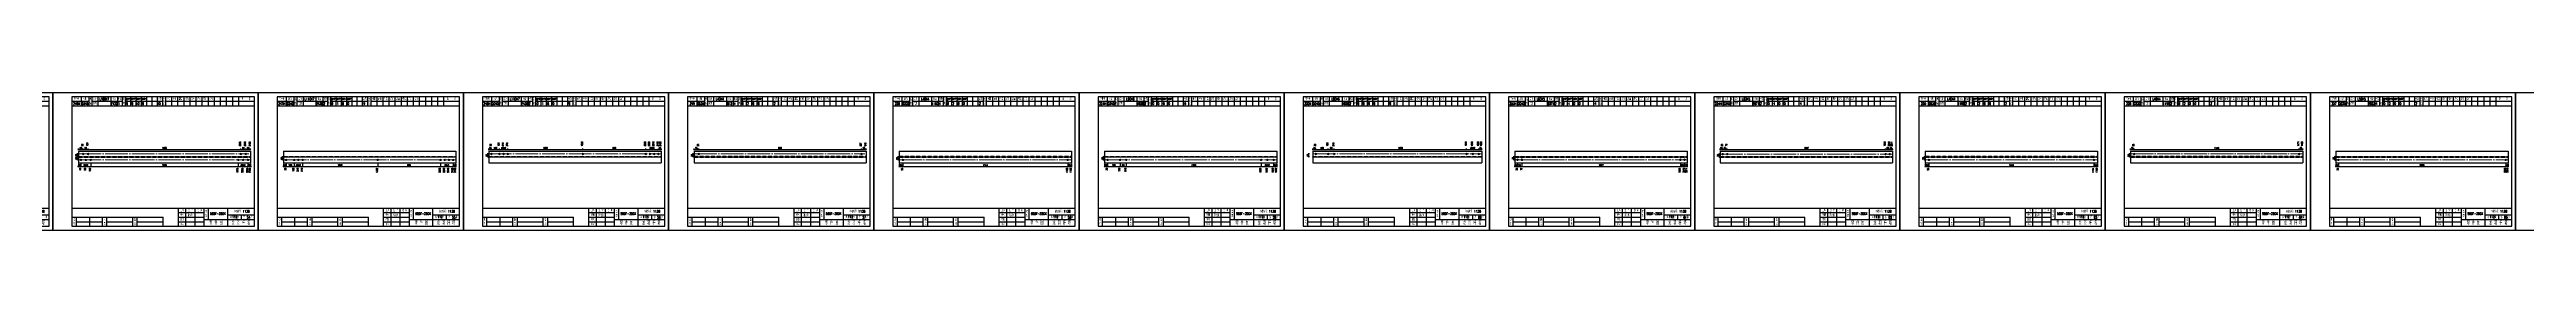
# Model space of a CAD drawing. Header units: millimetres. Extents: x 0 to 30240, y -10896 to -1348.
# Drawn here: x 14306 to 17564, y -2069 to -1889 of the extents above; entities that cross this region are included whole.
import ezdxf
from ezdxf.enums import TextEntityAlignment as Align

# ---------------------------------------------------------------- set-up
doc = ezdxf.new("R2010")
doc.units = ezdxf.units.MM
doc.header["$LTSCALE"] = 20
doc.header["$PDMODE"] = 1
doc.linetypes.add('DASHDOT2X', pattern=[1.75, 1.5, -0.125, 0, -0.125])
doc.linetypes.add('HIDDEN', pattern=[0.375, 0.25, -0.125])
for name, color, linetype, lineweight in [('1', 7, 'Continuous', 25), ('11', 3, 'Continuous', 13), ('2', 1, 'HIDDEN', 13), ('5', 1, 'Continuous', 13), ('7', 2, 'DASHDOT2X', 13)]:
    doc.layers.add(name, color=color, linetype=linetype, lineweight=lineweight)
doc.styles.get("Standard").update_dxf_attribs({"font": 'simplex', "width": 0.7, "bigfont": 'gbhzfs.shx'})
doc.styles.add('SYMBOL_TXT', font='txt.shx', dxfattribs={"width": 0.6})
doc.styles.add('TITLE_TXT', font='simplex.shx', dxfattribs={"width": 0.75, "height": 2.5, "bigfont": 'gbhzfs.shx'})
doc.dimstyles.get("Standard").update_dxf_attribs({"dimtxt": 2.1, "dimasz": 1, "dimexe": 1.05, "dimexo": 0, "dimgap": 0.63, "dimtad": 1, "dimzin": 0, "dimdsep": 46, "dimtxsty": 'standard', "dimblk": 'OBLIQUE', "dimblk1": 'OBLIQUE', "dimblk2": 'OBLIQUE', "dimcen": 0.09, "dimadec": 0, "dimazin": 0, "dimtfac": 1, "dimtdec": 1, "dimtix": 1, "dimtmove": 0, "dimatfit": 3, "dimfxl": 0, "dimtolj": 1, "dimtzin": 0, "dimarcsym": 0})
pattern_1 = [(0, (-3, 0), (0, 0.0125), [])]

# ---------------------------------------------------------------- blocks, each defined once
blk = doc.blocks.new('M12_HOLE')
h = blk.add_hatch()
h.set_pattern_fill('LINE', scale=0.1, style=0)
h.set_pattern_definition(pattern_1)
h.paths.add_polyline_path([(-5, 0, 1), (-1, 0, 1)])
at = {"color": 7}
blk.add_circle((-3, 0), 2, dxfattribs=at)
at = {"color": 7, "attachment_point": 1, "style": 'SYMBOL_TXT'}
for s, insert, char_height, width in [('13\\f??|b0|i0|c0|p54;.', (-0.1, 2.1), 3.5, 5.707), ('5', (3.7, 2.3), 1.8, 2.931)]:
    blk.add_mtext(s, dxfattribs=dict(at, insert=insert, char_height=char_height, width=width))
blk = doc.blocks.new('M16_HOLE')
h = blk.add_hatch()
h.set_pattern_fill('LINE', scale=0.1, style=0)
h.set_pattern_definition(pattern_1)
h.paths.add_polyline_path([(-1.6, 1.4, 0.668179), (-5, 0, 0.198912), (-4.4, -1.4)])
at = {"color": 7}
blk.add_circle((-3, 0), 2, dxfattribs=at)
at = {"color": 7, "attachment_point": 1, "style": 'SYMBOL_TXT'}
for s, insert, char_height, width in [('17.', (-0.4, 2.1), 3.5, 6.316), ('5', (3.6, 2.3), 1.8, 1.822)]:
    blk.add_mtext(s, dxfattribs=dict(at, insert=insert, char_height=char_height, width=width))
blk = doc.blocks.new('M20_HOLE')
at = {"color": 7}
blk.add_circle((-3, 0), 2, dxfattribs=at)
at = {"color": 7, "attachment_point": 1, "style": 'SYMBOL_TXT'}
for s, insert, char_height, width in [('21.', (-0.7, 2), 3.5, 6.074), ('5', (3.3, 2), 1.8, 1.458)]:
    blk.add_mtext(s, dxfattribs=dict(at, insert=insert, char_height=char_height, width=width))
blk = doc.blocks.new('M24_HOLE')
at = {"color": 7}
for radius in [2, 1.5]:
    blk.add_circle((-3, 0), radius, dxfattribs=at)
at = {"color": 7, "attachment_point": 1, "style": 'SYMBOL_TXT'}
for s, insert, char_height, width in [('25.', (-0.7, 2.1), 3.5, 2.429), ('5', (3.9, 2.3), 1.8, 1.944)]:
    blk.add_mtext(s, dxfattribs=dict(at, insert=insert, char_height=char_height, width=width))
blk = doc.blocks.new('JgCard')
for p, q in [((270, 180), (0, 180)), ((0, 180), (0, 0)), ((265, 175), (25, 175)), ((25, 175), (25, 5)), ((25, 169), (47, 169)), ((25, 163), (265, 163)), ((37, 175), (37, 163)), ((47, 175), (47, 163)), ((51, 175), (51, 163)), ((51, 169), (91, 169)), ((59, 175), (59, 163)), ((76, 175), (76, 163)), ((85, 175), (85, 163)), ((91, 175), (91, 163)), ((95, 175), (95, 163)), ((95, 169), (144, 169)), ((102, 175), (102, 163)), ((109, 175), (109, 163)), ((116, 175), (116, 163)), ((123, 175), (123, 163)), ((130, 175), (130, 163)), ((137, 175), (137, 163)), ((144, 175), (144, 163)), ((148, 175), (148, 163)), ((148, 169), (265, 169)), ((156, 175), (156, 163)), ((164, 175), (164, 163)), ((172, 175), (172, 163)), ((180, 175), (180, 163)), ((188, 175), (188, 163)), ((196, 175), (196, 163)), ((204, 175), (204, 163)), ((212, 175), (212, 163)), ((220, 175), (220, 163)), ((228, 175), (228, 163)), ((236, 175), (236, 163)), ((244, 175), (244, 163)), ((265, 5), (265, 175)), ((270, 0), (270, 180)), ((0, 0), (270, 0)), ((25, 29), (265, 29)), ((25, 17), (145, 17)), ((25, 5), (265, 5)), ((31, 5), (31, 17)), ((31, 11), (65, 11)), ((48, 17), (48, 5)), ((65, 5), (65, 17)), ((71, 5), (71, 17)), ((71, 11), (105, 11)), ((105, 5), (105, 17)), ((111, 5), (111, 17)), ((111, 11), (145, 11)), ((145, 5), (145, 17)), ((165, 5), (165, 29)), ((165, 23), (199, 23)), ((165, 17), (199, 17)), ((165, 11), (199, 11)), ((175, 5), (175, 29)), ((187, 5), (187, 29)), ((199, 5), (199, 29)), ((199, 14), (265, 14)), ((204, 29), (204, 14)), ((230, 5), (230, 29)), ((230, 20), (265, 20)), ((247.5, 20), (247.5, 14))]:
    blk.add_line(p, q)
blk.add_lwpolyline([(96, 172, -1), (98, 172, -1)], format="xyb", close=True)
blk.add_point((145, 96))
at = {"xscale": 0.5, "yscale": 0.5, "zscale": 0.5}
for name, p in [('M12_HOLE', (98.5, 172)), ('M16_HOLE', (105.5, 172)), ('M20_HOLE', (112.5, 172)), ('M24_HOLE', (119.5, 172))]:
    blk.add_blockref(name, p, dxfattribs=at)
at = {"style": 'TITLE_TXT', "width": 0.75}
for s, height, p in [('潘义鹏', 3, (177.4, 17.9)), ('龙 羽 杆 塔', 5, (235.2, 7)), ('存档编号：1138', 3.08, (238, 23.1))]:
    blk.add_text(s, height=height, dxfattribs=at).set_placement(p)
at = {"attachment_point": 5, "style": 'TITLE_TXT'}
for s, insert, char_height, width in [('零件号', (31, 172), 3, 15), ('材质', (42, 172), 3, 8), ('规格', (49, 169), 3, 4), ('设计', (55, 172), 3, 8), ('代用', (55, 166), 3, 8), ('长度', (80.5, 172), 3, 8), ('件数', (88, 172), 3, 6), ('孔数', (93, 169), 3, 4), ('总数', (140.5, 172), 3, 7), ('工\\P艺', (146, 169), 3, 4), ('刨根', (152, 172), 3, 8), ('铲背', (160, 172), 3, 8), ('制弯', (168, 172), 3, 8), ('切角', (176, 172), 3, 8), ('压扁', (184, 172), 3, 8), ('焊接', (192, 172), 3, 8), ('开角', (200, 172), 3, 8), ('合角', (208, 172), 3, 8), ('备    注', (254, 172), 3, 22), ('切\\P角', (28, 11), 3, 6), ('制\\P弯', (68, 11), 3, 6), ('备\\P注', (108, 11), 3, 6), ('绘制', (170, 20), 3, 10), ('校核', (170, 14), 3, 10), ('工序', (170, 26), 3, 10), ('审定', (170, 8), 3, 10), ('签 字', (181, 26), 3, 12), ('日 期', (193, 26), 3, 12), ('塔\\P型', (201.5, 21.5), 3, 5), ('零 件 图', (214.5, 9.5), 5, 31), ('共    张', (238.8, 17), 3, 17.5), ('第    张', (256.2, 17), 3, 17.5)]:
    blk.add_mtext(s, dxfattribs=dict(at, insert=insert, char_height=char_height, width=width))
blk = doc.blocks.new('M20')
for p, q in [((-0.5, 0), (0.5, 0)), ((0, -0.5), (0, 0.5))]:
    blk.add_line(p, q)
blk.add_circle((0, 0), 1)
blk = doc.blocks.new('_Oblique')
at = {"color": 0, "linetype": 'ByBlock', "lineweight": -2}
blk.add_line((-0.5, -0.5), (0.5, 0.5), dxfattribs=at)
blk = doc.blocks.new('*D1568')
at = {"layer": '11', "color": 0, "lineweight": -2}
for p, q in [((14343.4, -1985.5), (14342.4, -1985.5)), ((14343.4, -1981.8), (14343.4, -1986.5)), ((14343.4, -1985.5), (14346.8, -1985.5)), ((14346.8, -1981.8), (14346.8, -1986.5)), ((14346.8, -1985.5), (14347.8, -1985.5))]:
    blk.add_line(p, q, dxfattribs=at)
at = {"layer": 'Defpoints', "color": 0}
for p in [(14343.4, -1981.8), (14346.8, -1981.8), (14346.8, -1985.5)]:
    blk.add_point(p, dxfattribs=at)
at = {"layer": '11', "color": 0, "lineweight": -2}
blk.add_blockref('_Oblique', (14343.4, -1985.5), dxfattribs=at)
at = {"layer": '11', "color": 0, "lineweight": -2, "rotation": 180}
blk.add_blockref('_Oblique', (14346.8, -1985.5), dxfattribs=at)
at = {"layer": '11', "color": 0, "insert": (14345.1, -1983.8), "char_height": 2.1, "attachment_point": 5}
blk.add_mtext('\\A1;30', dxfattribs=at)
blk = doc.blocks.new('*D1572')
at = {"layer": '11', "color": 0, "lineweight": -2}
for p, q in [((14566.6, -1985.5), (14565.6, -1985.5)), ((14566.6, -1981.8), (14566.6, -1986.5)), ((14566.6, -1985.5), (14570, -1985.5)), ((14570, -1981.8), (14570, -1986.5)), ((14570, -1985.5), (14571, -1985.5))]:
    blk.add_line(p, q, dxfattribs=at)
at = {"layer": 'Defpoints', "color": 0}
for p in [(14566.6, -1981.8), (14570, -1981.8), (14570, -1985.5)]:
    blk.add_point(p, dxfattribs=at)
at = {"layer": '11', "color": 0, "lineweight": -2}
blk.add_blockref('_Oblique', (14566.6, -1985.5), dxfattribs=at)
at = {"layer": '11', "color": 0, "lineweight": -2, "rotation": 180}
blk.add_blockref('_Oblique', (14570, -1985.5), dxfattribs=at)
at = {"layer": '11', "color": 0, "insert": (14568.3, -1983.8), "char_height": 2.1, "attachment_point": 5}
blk.add_mtext('\\A1;30', dxfattribs=at)
blk = doc.blocks.new('M16')
for p, q in [((-0.7, -0.7), (0.7, 0.7)), ((-0.4, 0), (0.4, 0)), ((0, 0.4), (0, -0.4))]:
    blk.add_line(p, q)
blk.add_circle((0, 0), 1)
for radius in [0.8, 0.6, 0.4, 0.2]:
    blk.add_arc((0, 0), radius, 225, 45)
blk = doc.blocks.new('*D1580')
at = {"layer": '11', "color": 0, "lineweight": -2}
for p, q in [((14613.4, -1985.5), (14612.4, -1985.5)), ((14613.4, -1981.8), (14613.4, -1986.5)), ((14613.4, -1985.5), (14616.8, -1985.5)), ((14616.8, -1981.8), (14616.8, -1986.5)), ((14616.8, -1985.5), (14617.8, -1985.5))]:
    blk.add_line(p, q, dxfattribs=at)
at = {"layer": 'Defpoints', "color": 0}
for p in [(14613.4, -1981.8), (14616.8, -1981.8), (14616.8, -1985.5)]:
    blk.add_point(p, dxfattribs=at)
at = {"layer": '11', "color": 0, "lineweight": -2}
blk.add_blockref('_Oblique', (14613.4, -1985.5), dxfattribs=at)
at = {"layer": '11', "color": 0, "lineweight": -2, "rotation": 180}
blk.add_blockref('_Oblique', (14616.8, -1985.5), dxfattribs=at)
at = {"layer": '11', "color": 0, "insert": (14615.1, -1983.8), "char_height": 2.1, "attachment_point": 5}
blk.add_mtext('\\A1;30', dxfattribs=at)
blk = doc.blocks.new('*D1586')
at = {"layer": '11', "color": 0, "lineweight": -2}
for p, q in [((14836.6, -1985.5), (14835.6, -1985.5)), ((14836.6, -1981.8), (14836.6, -1986.5)), ((14836.6, -1985.5), (14840, -1985.5)), ((14840, -1981.8), (14840, -1986.5)), ((14840, -1985.5), (14841, -1985.5))]:
    blk.add_line(p, q, dxfattribs=at)
at = {"layer": 'Defpoints', "color": 0}
for p in [(14836.6, -1981.8), (14840, -1981.8), (14840, -1985.5)]:
    blk.add_point(p, dxfattribs=at)
at = {"layer": '11', "color": 0, "lineweight": -2}
blk.add_blockref('_Oblique', (14836.6, -1985.5), dxfattribs=at)
at = {"layer": '11', "color": 0, "lineweight": -2, "rotation": 180}
blk.add_blockref('_Oblique', (14840, -1985.5), dxfattribs=at)
at = {"layer": '11', "color": 0, "insert": (14838.3, -1983.8), "char_height": 2.1, "attachment_point": 5}
blk.add_mtext('\\A1;30', dxfattribs=at)
blk = doc.blocks.new('*D1588')
at = {"layer": '11', "color": 0, "lineweight": -2}
for p, q in [((14883.4, -1963.1), (14882.4, -1963.1)), ((14883.4, -1964.1), (14883.4, -1962)), ((14883.4, -1963.1), (14886.8, -1963.1)), ((14886.8, -1964.1), (14886.8, -1962)), ((14886.8, -1963.1), (14887.8, -1963.1))]:
    blk.add_line(p, q, dxfattribs=at)
at = {"layer": 'Defpoints', "color": 0}
for p in [(14883.4, -1964.1), (14886.8, -1963.1), (14886.8, -1964.1)]:
    blk.add_point(p, dxfattribs=at)
at = {"layer": '11', "color": 0, "lineweight": -2}
blk.add_blockref('_Oblique', (14883.4, -1963.1), dxfattribs=at)
at = {"layer": '11', "color": 0, "lineweight": -2, "rotation": 180}
blk.add_blockref('_Oblique', (14886.8, -1963.1), dxfattribs=at)
at = {"layer": '11', "color": 0, "insert": (14885.1, -1961.4), "char_height": 2.1, "attachment_point": 5}
blk.add_mtext('\\A1;30', dxfattribs=at)
blk = doc.blocks.new('*D1594')
at = {"layer": '11', "color": 0, "lineweight": -2}
for p, q in [((15106.6, -1963.1), (15105.6, -1963.1)), ((15106.6, -1964.1), (15106.6, -1962)), ((15106.6, -1963.1), (15110, -1963.1)), ((15110, -1964.1), (15110, -1962)), ((15110, -1963.1), (15111, -1963.1))]:
    blk.add_line(p, q, dxfattribs=at)
at = {"layer": 'Defpoints', "color": 0}
for p in [(15106.6, -1964.1), (15110, -1963.1), (15110, -1964.1)]:
    blk.add_point(p, dxfattribs=at)
at = {"layer": '11', "color": 0, "lineweight": -2}
blk.add_blockref('_Oblique', (15106.6, -1963.1), dxfattribs=at)
at = {"layer": '11', "color": 0, "lineweight": -2, "rotation": 180}
blk.add_blockref('_Oblique', (15110, -1963.1), dxfattribs=at)
at = {"layer": '11', "color": 0, "insert": (15108.3, -1961.4), "char_height": 2.1, "attachment_point": 5}
blk.add_mtext('\\A1;30', dxfattribs=at)
blk = doc.blocks.new('*D1618')
at = {"layer": '11', "color": 0, "lineweight": -2}
for p, q in [((16233.4, -1985.5), (16232.4, -1985.5)), ((16233.4, -1981.8), (16233.4, -1986.5)), ((16233.4, -1985.5), (16236.8, -1985.5)), ((16236.8, -1981.8), (16236.8, -1986.5)), ((16236.8, -1985.5), (16237.8, -1985.5))]:
    blk.add_line(p, q, dxfattribs=at)
at = {"layer": 'Defpoints', "color": 0}
for p in [(16233.4, -1981.8), (16236.8, -1981.8), (16236.8, -1985.5)]:
    blk.add_point(p, dxfattribs=at)
at = {"layer": '11', "color": 0, "lineweight": -2}
blk.add_blockref('_Oblique', (16233.4, -1985.5), dxfattribs=at)
at = {"layer": '11', "color": 0, "lineweight": -2, "rotation": 180}
blk.add_blockref('_Oblique', (16236.8, -1985.5), dxfattribs=at)
at = {"layer": '11', "color": 0, "insert": (16235.1, -1983.8), "char_height": 2.1, "attachment_point": 5}
blk.add_mtext('\\A1;25', dxfattribs=at)
blk = doc.blocks.new('*D1622')
at = {"layer": '11', "color": 0, "lineweight": -2}
for p, q in [((16456.6, -1985.5), (16455.6, -1985.5)), ((16456.6, -1981.8), (16456.6, -1986.5)), ((16456.6, -1985.5), (16460, -1985.5)), ((16460, -1981.8), (16460, -1986.5)), ((16460, -1985.5), (16461, -1985.5))]:
    blk.add_line(p, q, dxfattribs=at)
at = {"layer": 'Defpoints', "color": 0}
for p in [(16456.6, -1981.8), (16460, -1981.8), (16460, -1985.5)]:
    blk.add_point(p, dxfattribs=at)
at = {"layer": '11', "color": 0, "lineweight": -2}
blk.add_blockref('_Oblique', (16456.6, -1985.5), dxfattribs=at)
at = {"layer": '11', "color": 0, "lineweight": -2, "rotation": 180}
blk.add_blockref('_Oblique', (16460, -1985.5), dxfattribs=at)
at = {"layer": '11', "color": 0, "insert": (16458.3, -1983.8), "char_height": 2.1, "attachment_point": 5}
blk.add_mtext('\\A1;25', dxfattribs=at)
blk = doc.blocks.new('*D1624')
at = {"layer": '11', "color": 0, "lineweight": -2}
for p, q in [((16503.4, -1963.1), (16502.4, -1963.1)), ((16503.4, -1964.1), (16503.4, -1962)), ((16503.4, -1963.1), (16506.8, -1963.1)), ((16506.8, -1964.1), (16506.8, -1962)), ((16506.8, -1963.1), (16507.8, -1963.1))]:
    blk.add_line(p, q, dxfattribs=at)
at = {"layer": 'Defpoints', "color": 0}
for p in [(16503.4, -1964.1), (16506.8, -1963.1), (16506.8, -1964.1)]:
    blk.add_point(p, dxfattribs=at)
at = {"layer": '11', "color": 0, "lineweight": -2}
blk.add_blockref('_Oblique', (16503.4, -1963.1), dxfattribs=at)
at = {"layer": '11', "color": 0, "lineweight": -2, "rotation": 180}
blk.add_blockref('_Oblique', (16506.8, -1963.1), dxfattribs=at)
at = {"layer": '11', "color": 0, "insert": (16505.1, -1961.4), "char_height": 2.1, "attachment_point": 5}
blk.add_mtext('\\A1;25', dxfattribs=at)
blk = doc.blocks.new('*D1628')
at = {"layer": '11', "color": 0, "lineweight": -2}
for p, q in [((16726.6, -1963.1), (16725.6, -1963.1)), ((16726.6, -1964.1), (16726.6, -1962)), ((16726.6, -1963.1), (16730, -1963.1)), ((16730, -1964.1), (16730, -1962)), ((16730, -1963.1), (16731, -1963.1))]:
    blk.add_line(p, q, dxfattribs=at)
at = {"layer": 'Defpoints', "color": 0}
for p in [(16726.6, -1964.1), (16730, -1963.1), (16730, -1964.1)]:
    blk.add_point(p, dxfattribs=at)
at = {"layer": '11', "color": 0, "lineweight": -2}
blk.add_blockref('_Oblique', (16726.6, -1963.1), dxfattribs=at)
at = {"layer": '11', "color": 0, "lineweight": -2, "rotation": 180}
blk.add_blockref('_Oblique', (16730, -1963.1), dxfattribs=at)
at = {"layer": '11', "color": 0, "insert": (16728.3, -1961.4), "char_height": 2.1, "attachment_point": 5}
blk.add_mtext('\\A1;25', dxfattribs=at)
blk = doc.blocks.new('*D1638')
at = {"layer": '11', "color": 0, "lineweight": -2}
for p, q in [((17313.4, -1985.5), (17312.4, -1985.5)), ((17313.4, -1981.8), (17313.4, -1986.5)), ((17313.4, -1985.5), (17316.8, -1985.5)), ((17316.8, -1981.8), (17316.8, -1986.5)), ((17316.8, -1985.5), (17317.8, -1985.5))]:
    blk.add_line(p, q, dxfattribs=at)
at = {"layer": 'Defpoints', "color": 0}
for p in [(17313.4, -1981.8), (17316.8, -1981.8), (17316.8, -1985.5)]:
    blk.add_point(p, dxfattribs=at)
at = {"layer": '11', "color": 0, "lineweight": -2}
blk.add_blockref('_Oblique', (17313.4, -1985.5), dxfattribs=at)
at = {"layer": '11', "color": 0, "lineweight": -2, "rotation": 180}
blk.add_blockref('_Oblique', (17316.8, -1985.5), dxfattribs=at)
at = {"layer": '11', "color": 0, "insert": (17315.1, -1983.8), "char_height": 2.1, "attachment_point": 5}
blk.add_mtext('\\A1;25', dxfattribs=at)
blk = doc.blocks.new('*D1640')
at = {"layer": '11', "color": 0, "lineweight": -2}
for p, q in [((17537.1, -1985.5), (17536.1, -1985.5)), ((17537.1, -1981.8), (17537.1, -1986.5)), ((17537.1, -1985.5), (17540, -1985.5)), ((17540, -1981.8), (17540, -1986.5)), ((17540, -1985.5), (17541, -1985.5))]:
    blk.add_line(p, q, dxfattribs=at)
at = {"layer": 'Defpoints', "color": 0}
for p in [(17537.1, -1981.8), (17540, -1981.8), (17540, -1985.5)]:
    blk.add_point(p, dxfattribs=at)
at = {"layer": '11', "color": 0, "lineweight": -2}
blk.add_blockref('_Oblique', (17537.1, -1985.5), dxfattribs=at)
at = {"layer": '11', "color": 0, "lineweight": -2, "rotation": 180}
blk.add_blockref('_Oblique', (17540, -1985.5), dxfattribs=at)
at = {"layer": '11', "color": 0, "insert": (17538.5, -1983.8), "char_height": 2.1, "attachment_point": 5}
blk.add_mtext('\\A1;25', dxfattribs=at)

msp = doc.modelspace()

# ---------------------------------------------------------------- linework, layer by layer
at = {"layer": '1'}
for p, q in [((14343.4, -1965.196), (14343.4, -1980.736)), ((14343.4, -1965.196), (14570, -1965.196)), ((14343.4, -1972.966), (14570, -1972.966)), ((14343.4, -1980.736), (14570, -1980.736)), ((14570, -1965.196), (14570, -1980.736)), ((14613.4, -1965.196), (14613.4, -1980.736)), ((14613.4, -1965.196), (14840, -1965.196)), ((14613.4, -1972.966), (14840, -1972.966)), ((14613.4, -1980.736), (14840, -1980.736)), ((14840, -1965.196), (14840, -1980.736)), ((14883.4, -1965.196), (14883.4, -1980.736)), ((14883.4, -1965.196), (15110, -1965.196)), ((14883.4, -1972.966), (15110, -1972.966)), ((14883.4, -1980.736), (15110, -1980.736)), ((15110, -1965.196), (15110, -1980.736)), ((15153.4, -1965.196), (15153.4, -1980.736)), ((15153.4, -1965.196), (15380, -1965.196)), ((15153.4, -1972.966), (15380, -1972.966)), ((15153.4, -1980.736), (15380, -1980.736)), ((15380, -1965.196), (15380, -1980.736)), ((15423.4, -1965.196), (15423.4, -1980.736)), ((15423.4, -1965.196), (15650, -1965.196)), ((15423.4, -1972.966), (15650, -1972.966)), ((15423.4, -1980.736), (15650, -1980.736)), ((15650, -1965.196), (15650, -1980.736)), ((15693.4, -1965.196), (15693.4, -1980.736)), ((15693.4, -1965.196), (15920, -1965.196)), ((15693.4, -1972.966), (15920, -1972.966)), ((15693.4, -1980.736), (15920, -1980.736)), ((15920, -1965.196), (15920, -1980.736)), ((15967.6, -1965.196), (15967.6, -1980.736)), ((15967.6, -1965.196), (16190, -1965.196)), ((15967.6, -1973.484), (15967.6, -1972.966)), ((15967.6, -1972.966), (16190, -1972.966)), ((15967.6, -1980.736), (16190, -1980.736)), ((16190, -1965.196), (16190, -1980.736)), ((16233.4, -1965.196), (16233.4, -1980.736)), ((16233.4, -1965.196), (16460, -1965.196)), ((16233.4, -1972.966), (16460, -1972.966)), ((16233.4, -1980.736), (16460, -1980.736)), ((16460, -1965.196), (16460, -1980.736)), ((16503.4, -1965.196), (16503.4, -1980.736)), ((16503.4, -1965.196), (16730, -1965.196)), ((16503.4, -1972.966), (16730, -1972.966)), ((16503.4, -1980.736), (16730, -1980.736)), ((16730, -1965.196), (16730, -1980.736)), ((16773.4, -1965.196), (16773.4, -1980.736)), ((16773.4, -1965.196), (17000, -1965.196)), ((16773.4, -1972.966), (17000, -1972.966)), ((16773.4, -1980.736), (17000, -1980.736)), ((17000, -1965.196), (17000, -1980.736)), ((17043.4, -1965.196), (17043.4, -1980.736)), ((17043.4, -1965.196), (17270, -1965.196)), ((17043.4, -1972.966), (17270, -1972.966)), ((17043.4, -1980.736), (17270, -1980.736)), ((17270, -1965.196), (17270, -1980.736)), ((17313.4, -1965.196), (17313.4, -1980.736)), ((17313.4, -1965.196), (17540, -1965.196)), ((17313.4, -1972.966), (17540, -1972.966)), ((17313.4, -1980.736), (17540, -1980.736)), ((17540, -1965.196), (17540, -1980.736))]:
    msp.add_line(p, q, dxfattribs=at)
at = {"layer": '2'}
for p, q in [((14343.4, -1972.422), (14570, -1972.422)), ((14343.4, -1973.51), (14570, -1973.51)), ((14613.4, -1972.471), (14840, -1972.471)), ((14613.4, -1973.46), (14840, -1973.46)), ((14883.4, -1972.471), (15110, -1972.471)), ((14883.4, -1973.46), (15110, -1973.46)), ((15153.4, -1972.189), (15380, -1972.189)), ((15153.4, -1973.743), (15380, -1973.743)), ((15423.4, -1972.189), (15650, -1972.189)), ((15423.4, -1973.743), (15650, -1973.743)), ((15693.4, -1972.448), (15920, -1972.448)), ((15693.4, -1973.484), (15920, -1973.484)), ((15967.6, -1972.448), (16190, -1972.448)), ((15967.6, -1973.484), (16190, -1973.484)), ((16233.4, -1972.349), (16460, -1972.349)), ((16233.4, -1973.583), (16460, -1973.583)), ((16503.4, -1972.349), (16730, -1972.349)), ((16503.4, -1973.583), (16730, -1973.583)), ((16773.4, -1972.189), (17000, -1972.189)), ((16773.4, -1973.743), (17000, -1973.743)), ((17043.4, -1972.189), (17270, -1972.189)), ((17043.4, -1973.743), (17270, -1973.743)), ((17313.4, -1972.272), (17540, -1972.272)), ((17313.4, -1973.66), (17540, -1973.66))]:
    msp.add_line(p, q, dxfattribs=at)
at = {"layer": '7'}
for p, q in [((14343.4, -1969.081), (14567.802, -1969.081)), ((14343.4, -1976.851), (14570.76, -1976.851)), ((14613.4, -1976.851), (14840.76, -1976.851)), ((14883.4, -1969.081), (15110.76, -1969.081)), ((15153.4, -1969.081), (15377.935, -1969.081)), ((15423.4, -1976.851), (15649.24, -1976.851)), ((15693.4, -1976.851), (15920.112, -1976.851)), ((15967.6, -1969.081), (16190.188, -1969.081)), ((16233.4, -1976.666), (16460.76, -1976.666)), ((16503.4, -1969.266), (16730.76, -1969.266)), ((16773.4, -1976.851), (16999.421, -1976.851)), ((17043.4, -1969.081), (17269.421, -1969.081)), ((17313.4, -1976.851), (17541.26, -1976.851))]:
    msp.add_line(p, q, dxfattribs=at)

# ---------------------------------------------------------------- block references
at = {"layer": '1'}
for p in [(14040, -2068.966), (14310, -2068.966), (14580, -2068.966), (14850, -2068.966), (15120, -2068.966), (15390, -2068.966), (15660, -2068.966), (15930, -2068.966), (16200, -2068.966), (16470, -2068.966), (16740, -2068.966), (17010, -2068.966), (17280, -2068.966), (17550, -2068.966)]:
    msp.add_blockref('JgCard', p, dxfattribs=at)
at = {"layer": '5'}
for name, p in [('M20', (14346.84, -1976.851)), ('M20', (14349.798, -1969.081)), ('M20', (14353.238, -1976.851)), ('M20', (14356.196, -1969.081)), ('M20', (14359.636, -1976.851)), ('M20', (14553.764, -1976.851)), ('M20', (14557.204, -1969.081)), ('M20', (14560.162, -1976.851)), ('M20', (14563.602, -1969.081)), ('M20', (14566.56, -1976.851)), ('M20', (14616.84, -1976.851)), ('M20', (14627.343, -1976.851)), ('M20', (14632.92, -1976.851)), ('M20', (14638.497, -1976.851)), ('M16', (14737.212, -1976.851)), ('M20', (14819.829, -1976.851)), ('M20', (14825.406, -1976.851)), ('M20', (14830.983, -1976.851)), ('M20', (14836.56, -1976.851)), ('M20', (14886.84, -1969.081)), ('M20', (14897.343, -1969.081)), ('M20', (14902.92, -1969.081)), ('M20', (14908.497, -1969.081)), ('M16', (15007.212, -1969.081)), ('M20', (15089.829, -1969.081)), ('M20', (15095.406, -1969.081)), ('M20', (15100.983, -1969.081)), ('M20', (15106.56, -1969.081)), ('M16', (15159.61, -1969.081)), ('M16', (15373.735, -1969.081)), ('M16', (15428.269, -1976.851)), ('M16', (15645.04, -1976.851)), ('M20', (15697.498, -1976.851)), ('M20', (15713.889, -1976.851)), ('M20', (15722.085, -1976.851)), ('M20', (15899.521, -1976.851)), ('M20', (15907.716, -1976.851)), ('M20', (15915.912, -1976.851)), ('M20', (15971.622, -1969.081)), ('M20', (15987.709, -1969.081)), ('M20', (15995.753, -1969.081)), ('M20', (16169.9, -1969.081)), ('M20', (16177.944, -1969.081)), ('M20', (16185.988, -1969.081)), ('M16', (16236.84, -1976.666)), ('M16', (16242.748, -1976.666)), ('M16', (16451.09, -1976.666)), ('M16', (16456.56, -1976.666)), ('M16', (16506.84, -1969.266)), ('M16', (16512.748, -1969.266)), ('M16', (16721.09, -1969.266)), ('M16', (16726.56, -1969.266)), ('M16', (16778.124, -1976.851)), ('M16', (16995.221, -1976.851)), ('M16', (17048.124, -1969.081)), ('M16', (17265.221, -1969.081)), ('M16', (17316.84, -1976.851)), ('M16', (17537.06, -1976.851))]:
    msp.add_blockref(name, p, dxfattribs=at)

# ---------------------------------------------------------------- texts
at = {"style": 'TITLE_TXT', "width": 0.75}
for s, p in [('112', (14545.855, -2053.439)), ('54', (14565.003, -2053.654)), ('112', (14815.855, -2053.439)), ('55', (14835.003, -2053.654)), ('112', (15085.855, -2053.439)), ('56', (15105.003, -2053.654)), ('112', (15355.855, -2053.439)), ('57', (15375.003, -2053.654)), ('112', (15625.855, -2053.439)), ('58', (15645.003, -2053.654)), ('112', (15895.855, -2053.439)), ('59', (15915.003, -2053.654)), ('112', (16165.855, -2053.439)), ('60', (16185.003, -2053.654)), ('112', (16435.855, -2053.439)), ('61', (16455.003, -2053.654)), ('112', (16705.855, -2053.439)), ('62', (16725.003, -2053.654)), ('112', (16975.855, -2053.439)), ('63', (16995.003, -2053.654)), ('112', (17245.855, -2053.439)), ('64', (17265.003, -2053.654)), ('112', (17515.855, -2053.439)), ('65', (17535.003, -2053.654))]:
    msp.add_text(s, height=3, dxfattribs=at).set_placement(p)
at = {"layer": '1', "width": 0.7}
for s, p in [('246H', (14341, -1902.966)), ('Q345', (14352, -1902.966)), ('L100X7', (14377.5, -1896.966)), ('2125', (14390.5, -1902.966)), ('1', (14397, -1902.966)), ('0', (14407.5, -1902.966)), ('0', (14414.5, -1902.966)), ('10', (14421.5, -1902.966)), ('0', (14428.5, -1902.966)), ('10', (14449.5, -1902.966)), ('247H', (14611, -1902.966)), ('Q345', (14622, -1902.966)), ('L110X7', (14647.5, -1896.966)), ('2438', (14660.5, -1902.966)), ('2', (14667, -1902.966)), ('0', (14677.5, -1902.966)), ('1', (14684.5, -1902.966)), ('8', (14691.5, -1902.966)), ('0', (14698.5, -1902.966)), ('9', (14719.5, -1902.966)), ('248H', (14881, -1902.966)), ('Q345', (14892, -1902.966)), ('L110X7', (14917.5, -1896.966)), ('2438', (14930.5, -1902.966)), ('2', (14937, -1902.966)), ('0', (14947.5, -1902.966)), ('1', (14954.5, -1902.966)), ('8', (14961.5, -1902.966)), ('0', (14968.5, -1902.966)), ('9', (14989.5, -1902.966)), ('249', (15151, -1902.966)), ('Q235', (15162, -1902.966)), ('L40X4', (15187.5, -1896.966)), ('912', (15200.5, -1902.966)), ('4', (15207, -1902.966)), ('0', (15217.5, -1902.966)), ('2', (15224.5, -1902.966)), ('0', (15231.5, -1902.966)), ('0', (15238.5, -1902.966)), ('2', (15259.5, -1902.966)), ('250', (15421, -1902.966)), ('Q235', (15432, -1902.966)), ('L40X4', (15457.5, -1896.966)), ('1163', (15470.5, -1902.966)), ('4', (15477, -1902.966)), ('0', (15487.5, -1902.966)), ('2', (15494.5, -1902.966)), ('0', (15501.5, -1902.966)), ('0', (15508.5, -1902.966)), ('2', (15529.5, -1902.966)), ('251H', (15691, -1902.966)), ('Q345', (15702, -1902.966)), ('L90X6', (15727.5, -1896.966)), ('1659', (15740.5, -1902.966)), ('2', (15747, -1902.966)), ('0', (15757.5, -1902.966)), ('0', (15764.5, -1902.966)), ('6', (15771.5, -1902.966)), ('0', (15778.5, -1902.966)), ('6', (15799.5, -1902.966)), ('252H', (15961, -1902.966)), ('Q345', (15972, -1902.966)), ('L90X6', (15997.5, -1896.966)), ('1659', (16010.5, -1902.966)), ('2', (16017, -1902.966)), ('0', (16027.5, -1902.966)), ('0', (16034.5, -1902.966)), ('6', (16041.5, -1902.966)), ('0', (16048.5, -1902.966)), ('6', (16069.5, -1902.966)), ('253H', (16231, -1902.966)), ('Q345', (16242, -1902.966)), ('L63X5', (16267.5, -1896.966)), ('2071', (16280.5, -1902.966)), ('2', (16287, -1902.966)), ('0', (16297.5, -1902.966)), ('4', (16304.5, -1902.966)), ('0', (16311.5, -1902.966)), ('0', (16318.5, -1902.966)), ('4', (16339.5, -1902.966)), ('254H', (16501, -1902.966)), ('Q345', (16512, -1902.966)), ('L63X5', (16537.5, -1896.966)), ('2071', (16550.5, -1902.966)), ('2', (16557, -1902.966)), ('0', (16567.5, -1902.966)), ('4', (16574.5, -1902.966)), ('0', (16581.5, -1902.966)), ('0', (16588.5, -1902.966)), ('4', (16609.5, -1902.966)), ('255', (16771, -1902.966)), ('Q235', (16782, -1902.966)), ('L40X4', (16807.5, -1896.966)), ('1199', (16820.5, -1902.966)), ('2', (16827, -1902.966)), ('0', (16837.5, -1902.966)), ('2', (16844.5, -1902.966)), ('0', (16851.5, -1902.966)), ('0', (16858.5, -1902.966)), ('2', (16879.5, -1902.966)), ('256', (17041, -1902.966)), ('Q235', (17052, -1902.966)), ('L40X4', (17077.5, -1896.966)), ('1199', (17090.5, -1902.966)), ('2', (17097, -1902.966)), ('0', (17107.5, -1902.966)), ('2', (17114.5, -1902.966)), ('0', (17121.5, -1902.966)), ('0', (17128.5, -1902.966)), ('2', (17149.5, -1902.966)), ('257', (17311, -1902.966)), ('Q235', (17322, -1902.966)), ('L56X5', (17347.5, -1896.966)), ('2053', (17360.5, -1902.966)), ('4', (17367, -1902.966)), ('0', (17377.5, -1902.966)), ('2', (17384.5, -1902.966)), ('0', (17391.5, -1902.966)), ('0', (17398.5, -1902.966)), ('2', (17419.5, -1902.966))]:
    msp.add_text(s, height=3, dxfattribs=at).set_placement(p, align=Align.MIDDLE_CENTER)
for s, p in [('2005', (14557.204, -1958.896)), ('2065', (14563.602, -1958.896)), ('2125', (14570, -1958.896)), ('1332', (15007.212, -1958.896)), ('2228', (15089.809, -1958.896)), ('2288', (15095.386, -1958.896)), ('2348', (15100.963, -1958.896)), ('2408', (15106.54, -1958.896)), ('2438', (15110, -1958.896)), ('1509', (16169.891, -1958.896)), ('1569', (16177.934, -1958.896)), ('1629', (16185.978, -1958.896)), ('1659', (16190, -1958.896)), ('1996', (16721.112, -1958.896)), ('2046', (16726.588, -1958.896)), ('2071', (16730, -1958.896)), ('1174', (17265.28, -1958.896)), ('1199', (17270, -1958.896)), ('60', (14349.798, -1958.896)), ('120', (14356.196, -1958.896)), ('30', (14886.841, -1958.896)), ('150', (14897.343, -1958.896)), ('210', (14902.92, -1958.896)), ('270', (14908.497, -1958.896)), ('25', (15159.575, -1958.896)), ('887', (15373.79, -1958.896)), ('912', (15380, -1958.896)), ('30', (15971.617, -1958.896)), ('150', (15987.709, -1958.896)), ('210', (15995.753, -1958.896)), ('25', (16506.84, -1958.896)), ('79', (16512.767, -1958.896)), ('25', (17048.126, -1958.896))]:
    msp.add_text(s, height=2.1, rotation=90, dxfattribs=at).set_placement(p)
for s, p in [('30', (14346.84, -1987.561)), ('90', (14353.238, -1987.561)), ('150', (14359.636, -1987.561)), ('1975', (14553.764, -1987.561)), ('2035', (14560.162, -1987.561)), ('2095', (14566.56, -1987.561)), ('2125', (14570, -1987.561)), ('30', (14616.841, -1987.561)), ('150', (14627.344, -1987.561)), ('210', (14632.921, -1987.561)), ('270', (14638.498, -1987.561)), ('1332', (14737.212, -1987.561)), ('2228', (14819.807, -1987.561)), ('2288', (14825.384, -1987.561)), ('2348', (14830.962, -1987.561)), ('2408', (14836.539, -1987.561)), ('2438', (14840, -1987.561)), ('25', (15428.269, -1987.561)), ('1138', (15645.131, -1987.561)), ('1163', (15650, -1987.561)), ('30', (15697.493, -1987.561)), ('150', (15713.89, -1987.561)), ('210', (15722.085, -1987.561)), ('1509', (15899.511, -1987.561)), ('1569', (15907.707, -1987.561)), ('1629', (15915.902, -1987.561)), ('1659', (15920, -1987.561)), ('25', (16236.84, -1987.561)), ('79', (16242.767, -1987.561)), ('1996', (16451.112, -1987.561)), ('2046', (16456.588, -1987.561)), ('25', (16778.126, -1987.561)), ('1174', (16995.28, -1987.561)), ('1199', (17000, -1987.561)), ('25', (17316.836, -1987.561)), ('2028', (17537.102, -1987.561)), ('2053', (17540, -1987.561)), ('2071', (16460, -1987.561))]:
    msp.add_text(s, height=2.1, rotation=90, dxfattribs=at).set_placement(p, align=Align.RIGHT)
at = {"layer": '1', "char_height": 3, "width": 26, "attachment_point": 5}
for insert in [(14527, -2047.466), (14797, -2047.466), (15067, -2047.466), (15337, -2047.466), (15607, -2047.466), (15877, -2047.466), (16147, -2047.466), (16417, -2047.466), (16687, -2047.466), (16957, -2047.466), (17227, -2047.466), (17497, -2047.466)]:
    msp.add_mtext('5B2F-ZBCK', dxfattribs=dict(at, insert=insert))

# ---------------------------------------------------------------- dimensions: what is measured, and where the dimension line sits
at = {"layer": '1'}
for base, p1, p2, text in [((14342.35, -1969.081), (14343.35, -1972.966), (14343.35, -1969.081), '50'), ((14342.35, -1972.966), (14343.35, -1976.851), (14343.35, -1972.966), '50'), ((14612.35, -1972.966), (14613.35, -1976.851), (14613.35, -1972.966), '55'), ((14882.35, -1969.081), (14883.35, -1972.966), (14883.35, -1969.081), '55'), ((15152.35, -1969.081), (15153.35, -1972.966), (15153.35, -1969.081), '20'), ((15422.35, -1972.966), (15423.35, -1976.851), (15423.35, -1972.966), '20'), ((15692.35, -1972.966), (15693.35, -1976.851), (15693.35, -1972.966), '45'), ((15962.35, -1969.081), (15963.35, -1972.966), (15963.35, -1969.081), '45'), ((16232.35, -1972.966), (16233.35, -1976.666), (16233.35, -1972.966), '30'), ((16502.35, -1969.266), (16503.35, -1972.966), (16503.35, -1969.266), '30'), ((16772.35, -1972.966), (16773.35, -1976.851), (16773.35, -1972.966), '20'), ((17042.35, -1969.081), (17043.35, -1972.966), (17043.35, -1969.081), '20'), ((17312.35, -1972.966), (17313.35, -1976.851), (17313.35, -1972.966), '28')]:
    msp.add_linear_dim(base=base, p1=p1, p2=p2, angle=90, text=text, dimstyle='standard', dxfattribs=at).render()
at = {"layer": '11'}
for base, p1, p2, text, picture, middle in [((14346.84, -1985.461), (14343.4, -1981.786), (14346.84, -1981.786), '30', '*D1568', (14345.12, -1983.781)), ((14570, -1985.461), (14566.56, -1981.786), (14570, -1981.786), '30', '*D1572', (14568.28, -1983.781)), ((14616.84, -1985.461), (14613.4, -1981.786), (14616.84, -1981.786), '30', '*D1580', (14615.12, -1983.781)), ((14840, -1985.461), (14836.56, -1981.786), (14840, -1981.786), '30', '*D1586', (14838.28, -1983.781)), ((14886.84, -1963.096), (14883.4, -1964.146), (14886.84, -1964.146), '30', '*D1588', (14885.12, -1961.416)), ((15110, -1963.096), (15106.56, -1964.146), (15110, -1964.146), '30', '*D1594', (15108.28, -1961.416)), ((16236.84, -1985.461), (16233.4, -1981.786), (16236.84, -1981.786), '25', '*D1618', (16235.12, -1983.781)), ((16460, -1985.461), (16456.56, -1981.786), (16460, -1981.786), '25', '*D1622', (16458.28, -1983.781)), ((16506.84, -1963.096), (16503.4, -1964.146), (16506.84, -1964.146), '25', '*D1624', (16505.12, -1961.416)), ((16730, -1963.096), (16726.56, -1964.146), (16730, -1964.146), '25', '*D1628', (16728.28, -1961.416)), ((17316.84, -1985.461), (17313.4, -1981.786), (17316.84, -1981.786), '25', '*D1638', (17315.12, -1983.781)), ((17540, -1985.461), (17537.06, -1981.786), (17540, -1981.786), '25', '*D1640', (17538.53, -1983.781))]:
    dim = msp.add_linear_dim(base=base, p1=p1, p2=p2, text=text, dimstyle='standard', dxfattribs=at)
    dim.commit()
    dim.dimension.update_dxf_attribs({"geometry": picture, "text_midpoint": middle})
for base, p1, p2, text in [((14349.798, -1963.096), (14343.4, -1964.146), (14349.798, -1964.146), '60'), ((14359.636, -1985.461), (14346.84, -1981.786), (14359.636, -1981.786), '60X2'), ((14356.196, -1963.096), (14349.798, -1964.146), (14356.196, -1964.146), '60'), ((14557.204, -1963.096), (14356.196, -1964.146), (14557.204, -1964.146), '1885'), ((14553.764, -1985.461), (14359.636, -1981.786), (14553.764, -1981.786), '1825'), ((14566.56, -1985.461), (14553.764, -1981.786), (14566.56, -1981.786), '60X2'), ((14563.602, -1963.096), (14557.204, -1964.146), (14563.602, -1964.146), '60'), ((14570, -1963.096), (14563.602, -1964.146), (14570, -1964.146), '60'), ((14627.343, -1985.461), (14616.84, -1981.786), (14627.343, -1981.786), '120'), ((14638.497, -1985.461), (14627.343, -1981.786), (14638.497, -1981.786), '60X2'), ((14737.212, -1985.461), (14638.497, -1981.786), (14737.212, -1981.786), '1062'), ((14819.829, -1985.461), (14737.212, -1981.786), (14819.829, -1981.786), '896'), ((14836.56, -1985.461), (14819.829, -1981.786), (14836.56, -1981.786), '60X3'), ((14897.343, -1963.096), (14886.84, -1964.146), (14897.343, -1964.146), '120'), ((14908.497, -1963.096), (14897.343, -1964.146), (14908.497, -1964.146), '60X2'), ((15007.212, -1963.096), (14908.497, -1964.146), (15007.212, -1964.146), '1062'), ((15089.829, -1963.096), (15007.212, -1964.146), (15089.829, -1964.146), '896'), ((15106.56, -1963.096), (15089.829, -1964.146), (15106.56, -1964.146), '60X3'), ((15159.61, -1963.096), (15153.4, -1964.146), (15159.61, -1964.146), '25'), ((15373.735, -1963.096), (15159.61, -1964.146), (15373.735, -1964.146), '862'), ((15380, -1963.096), (15373.735, -1964.146), (15380, -1964.146), '25'), ((15428.269, -1985.461), (15423.4, -1981.786), (15428.269, -1981.786), '25'), ((15645.04, -1985.461), (15428.269, -1981.786), (15645.04, -1981.786), '1113'), ((15650, -1985.461), (15645.04, -1981.786), (15650, -1981.786), '25'), ((15697.498, -1985.461), (15693.4, -1981.786), (15697.498, -1981.786), '30'), ((15713.889, -1985.461), (15697.498, -1981.786), (15713.889, -1981.786), '120'), ((15722.085, -1985.461), (15713.889, -1981.786), (15722.085, -1981.786), '60'), ((15899.521, -1985.461), (15722.085, -1981.786), (15899.521, -1981.786), '1299'), ((15915.912, -1985.461), (15899.521, -1981.786), (15915.912, -1981.786), '60X2'), ((15920, -1985.461), (15915.912, -1981.786), (15920, -1981.786), '30'), ((15971.622, -1963.096), (15967.6, -1964.146), (15971.622, -1964.146), '30'), ((15987.709, -1963.096), (15971.622, -1964.146), (15987.709, -1964.146), '120'), ((15995.753, -1963.096), (15987.709, -1964.146), (15995.753, -1964.146), '60'), ((16169.9, -1963.096), (15995.753, -1964.146), (16169.9, -1964.146), '1299'), ((16185.988, -1963.096), (16169.9, -1964.146), (16185.988, -1964.146), '60X2'), ((16190, -1963.096), (16185.988, -1964.146), (16190, -1964.146), '30'), ((16242.748, -1985.461), (16236.84, -1981.786), (16242.748, -1981.786), '54'), ((16451.09, -1985.461), (16242.748, -1981.786), (16451.09, -1981.786), '1917'), ((16456.56, -1985.461), (16451.09, -1981.786), (16456.56, -1981.786), '50'), ((16512.748, -1963.096), (16506.84, -1964.146), (16512.748, -1964.146), '54'), ((16721.09, -1963.096), (16512.748, -1964.146), (16721.09, -1964.146), '1917'), ((16726.56, -1963.096), (16721.09, -1964.146), (16726.56, -1964.146), '50'), ((16778.124, -1985.461), (16773.4, -1981.786), (16778.124, -1981.786), '25'), ((16995.221, -1985.461), (16778.124, -1981.786), (16995.221, -1981.786), '1149'), ((17000, -1985.461), (16995.221, -1981.786), (17000, -1981.786), '25'), ((17048.124, -1963.096), (17043.4, -1964.146), (17048.124, -1964.146), '25'), ((17265.221, -1963.096), (17048.124, -1964.146), (17265.221, -1964.146), '1149'), ((17270, -1963.096), (17265.221, -1964.146), (17270, -1964.146), '25'), ((17537.06, -1985.461), (17316.84, -1981.786), (17537.06, -1981.786), '2003')]:
    msp.add_linear_dim(base=base, p1=p1, p2=p2, text=text, dimstyle='standard', dxfattribs=at).render()

doc.saveas('drawing.dxf')
